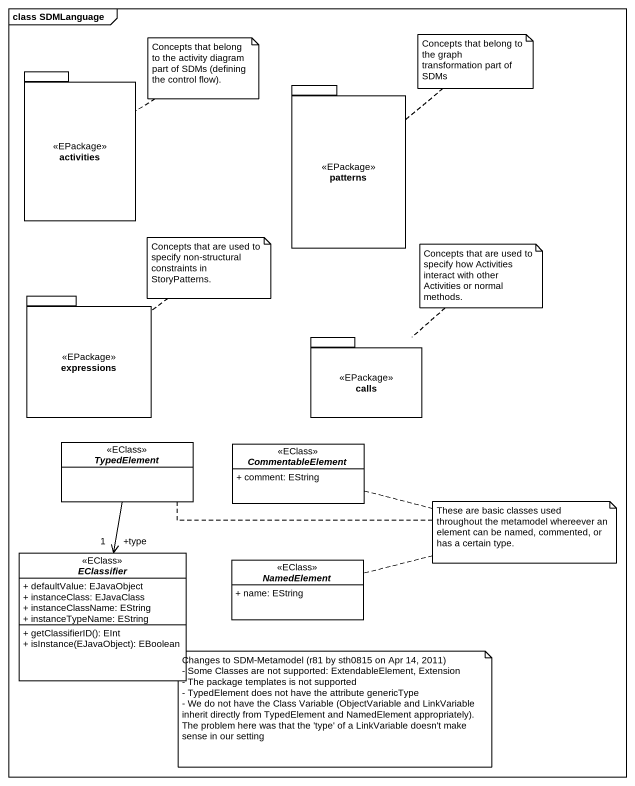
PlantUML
@startuml
mainframe class SDMLanguage
hide circle
hide empty members
skinparam classAttributeIconSize 0
package activities <<EPackage>> {
}
package patterns <<EPackage>> {
}
package expressions <<EPackage>> {
}
package calls <<EPackage>> {
}
abstract class TypedElement <<EClass>>
abstract class CommentableElement <<EClass>> {
  + comment: EString
}
abstract class EClassifier <<EClass>> {
  + defaultValue: EJavaObject
  + instanceClass: EJavaClass
  + instanceClassName: EString
  + instanceTypeName: EString
  + getClassifierID(): EInt
  + isInstance(EJavaObject): EBoolean
}
abstract class NamedElement <<EClass>> {
  + name: EString
}
TypedElement --> "+type\n1" EClassifier
note top of activities : Concepts that belong to the activity diagram part of SDMs (defining the control flow).
note top of patterns : Concepts that belong to the graph transformation part of SDMs
note top of expressions : Concepts that are used to specify non-structural constraints in StoryPatterns.
note top of calls : Concepts that are used to specify how Activities interact with other Activities or normal methods.
note as N5
  These are basic classes used throughout the metamodel whereever an element can be named, commented, or has a certain type.
end note
N5 .. CommentableElement
N5 .. NamedElement
N5 .. TypedElement
note as N6
  Changes to SDM-Metamodel (r81 by sth0815 on Apr 14, 2011)
  - Some Classes are not supported: ExtendableElement, Extension
  - The package templates is not supported
  - TypedElement does not have the attribute genericType
  - We do not have the Class Variable (ObjectVariable and LinkVariable inherit directly from TypedElement and NamedElement appropriately). The problem here was that the 'type' of a LinkVariable doesn't make sense in our setting
end note
@enduml
